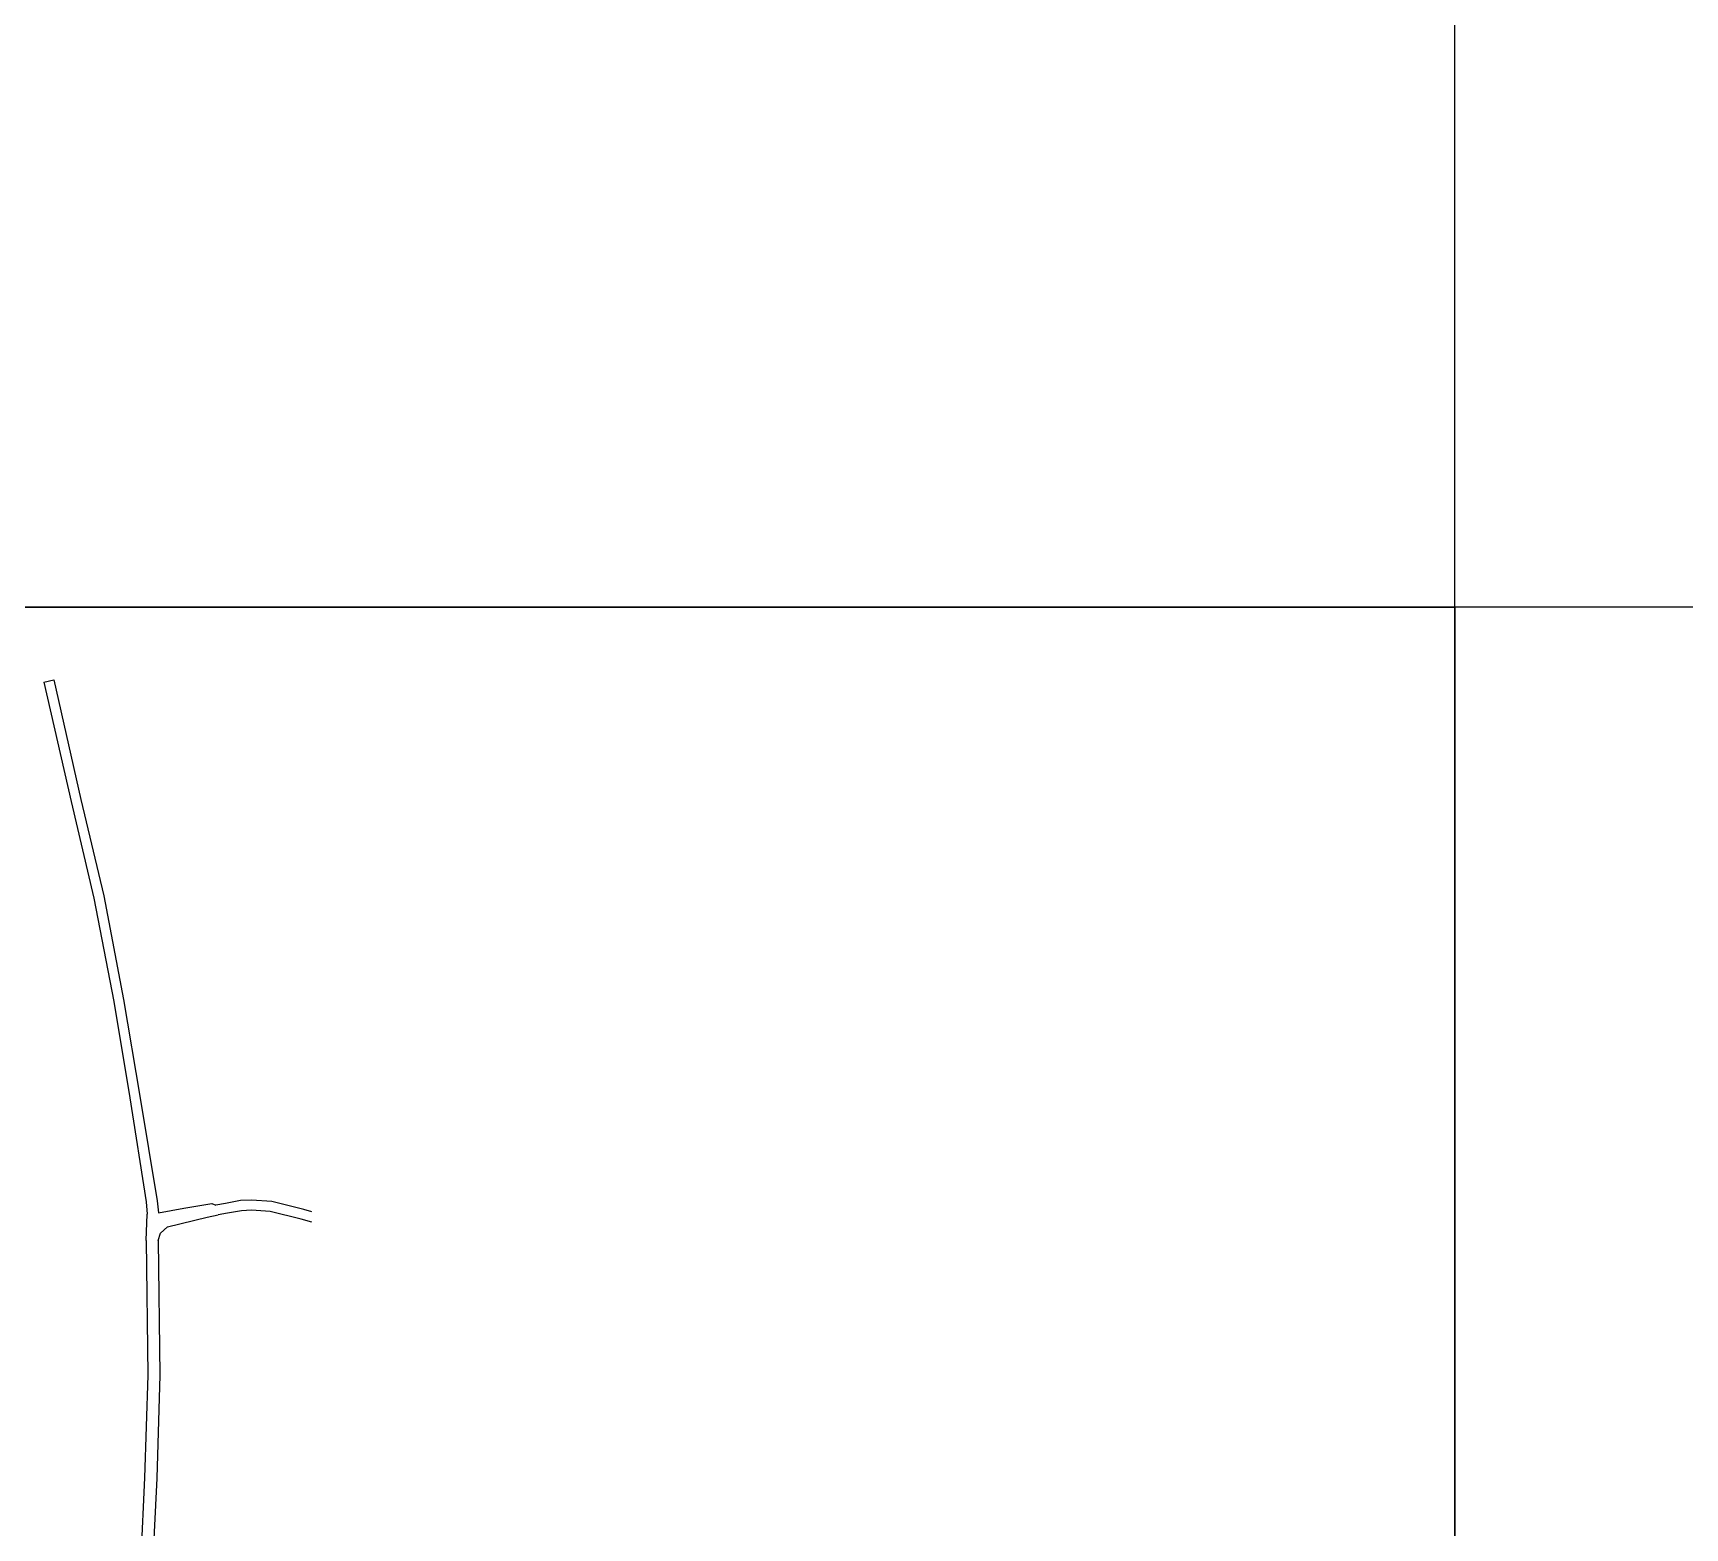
# Model space of a CAD drawing. Header units: metres. Extents: x -8000 to -4000, y -96000 to -93000.
# Drawn here: x -5951.5 to -5543.1, y -95627.6 to -95258.1 of the extents above; entities that cross this region are included whole.
import ezdxf

# ---------------------------------------------------------------- set-up
doc = ezdxf.new("R2010")
doc.units = ezdxf.units.M
doc.header["$LTSCALE"] = 2.5
doc.layers.add('図郭', color=7, linetype='Continuous')
doc.layers.add('道路', color=7, linetype='Continuous')

msp = doc.modelspace()

# ---------------------------------------------------------------- linework, layer by layer
at = {"layer": '図郭'}
for points in [[(-6400, -95400), (-5600, -95400), (-5600, -94800), (-6400, -94800)], [(-6400, -96000), (-5600, -96000), (-5600, -95400), (-6400, -95400)], [(-5600, -96000), (-4800, -96000), (-4800, -95400), (-5600, -95400)]]:
    msp.add_lwpolyline(points, close=True, dxfattribs=at)
at = {"layer": '道路'}
for points in [[(-5948.77, -95418.57), (-5946.34, -95418.01)], [(-5948.77, -95418.57), (-5942.05, -95448.09), (-5936.4, -95471.91), (-5931.52, -95497.49), (-5927.5, -95521.31), (-5923.49, -95547)], [(-5946.34, -95418.01), (-5939.62, -95447.52), (-5933.95, -95471.4), (-5929.06, -95497.04), (-5925.03, -95520.92), (-5920.74, -95546.73)], [(-5923.49, -95547), (-5923.23, -95550.05)], [(-5923.49, -95547), (-5923.23, -95550.05)], [(-5920.74, -95546.73), (-5920.42, -95549.72)], [(-5920.74, -95546.73), (-5920.42, -95549.72)], [(-5914.21, -95548.6), (-5907.3, -95547.42), (-5906.27, -95547.81)], [(-5882.52, -95549.45), (-5884.5, -95548.9), (-5892.44, -95546.96), (-5897.46, -95546.57), (-5900.21, -95546.72), (-5903.85, -95547.39), (-5906.27, -95547.81)], [(-5923.51, -95556.6), (-5923.23, -95550.05)], [(-5920.42, -95549.72), (-5914.21, -95548.6)], [(-5918.22, -95553.19), (-5908.44, -95550.81)], [(-5908.44, -95550.81), (-5905.71, -95550.25)], [(-5882.52, -95552.04), (-5885.14, -95551.32), (-5892.83, -95549.44), (-5897.49, -95549.07), (-5899.91, -95549.21), (-5903.42, -95549.85), (-5905.71, -95550.25)], [(-5920.51, -95556.57), (-5919.99, -95554.76), (-5918.22, -95553.19)], [(-5923.51, -95556.6), (-5923.08, -95589.82), (-5923.87, -95615.24), (-5924.83, -95635.05)], [(-5920.51, -95556.57), (-5920.08, -95589.85), (-5920.87, -95615.35), (-5921.84, -95635.34)]]:
    msp.add_lwpolyline(points, dxfattribs=at)

doc.saveas('drawing.dxf')
